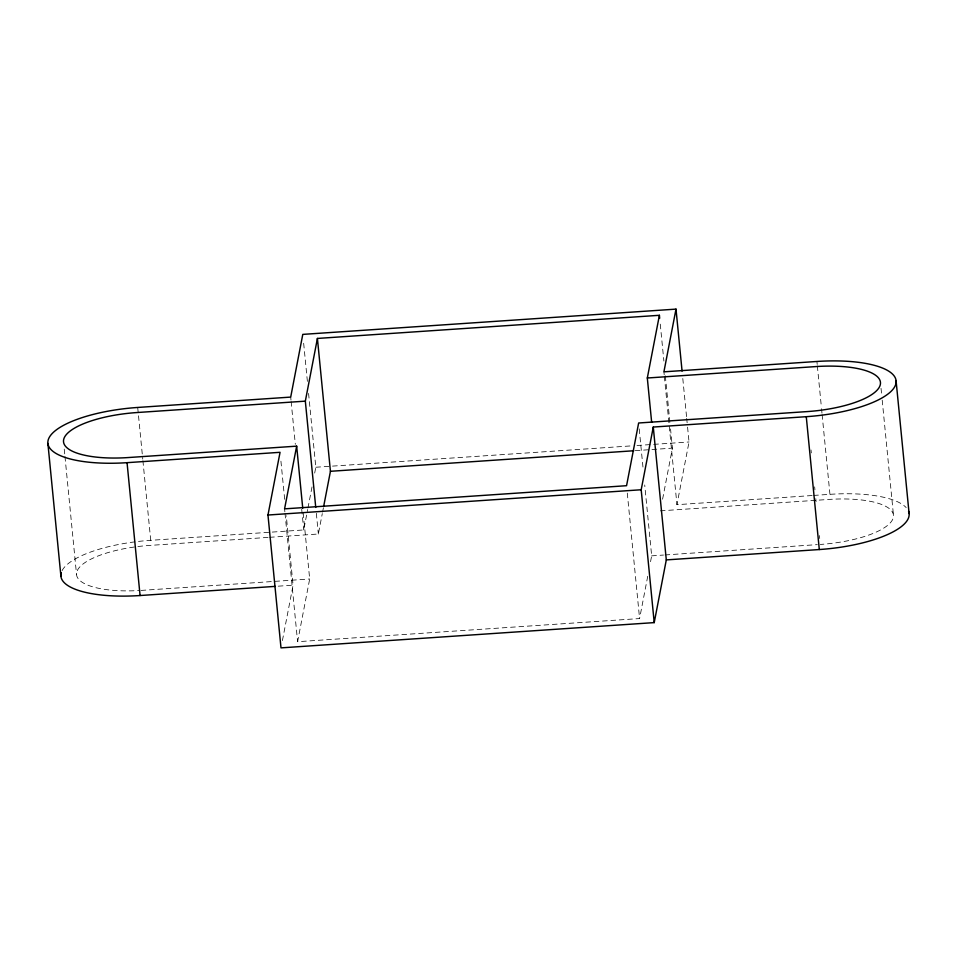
<?xml version="1.0" encoding="UTF-8"?>
<svg xmlns="http://www.w3.org/2000/svg" width="957" height="957" viewBox="0 0 957 957"><rect width="100%" height="100%" fill="white"/><g stroke="black" fill="none" stroke-linecap="round" stroke-linejoin="round"><path stroke-width="0.72" stroke-dasharray="4.79 3.59" d="M282.411 640.58L293.081 585.17L286.287 515.787M62.121 570.575A84.898 27.083 -5.6 0 1 150.727 540.31L303.728 529.951L307.664 509.531M307.939 508.071L312.161 486.204M314.686 473.069L315.81 467.243L308.573 393.435M647.733 576.27L639.587 618.557L297.603 641.704L309.685 578.997L302.89 509.626M269.551 537.308L318.358 534.006L322.294 513.586M322.569 512.127L323.418 507.748M650.545 561.675L651.669 555.85L644.719 484.996M662.591 499.183L672.424 448.139L670.546 428.951M812.122 495.535L676.946 504.686L689.028 441.978L687.293 424.262M315.81 467.243L631.034 445.902M636.979 445.495L689.028 441.978M635.257 450.663L672.424 448.139M813.606 495.427L829.946 494.326A84.898 27.083 -5.6 0 1 906.183 507.617M268.068 537.403L149.735 545.418A69.179 22.071 -5.6 0 0 76.692 572.37A69.179 22.071 -5.6 0 0 139.818 590.493M660.342 510.847L828.953 499.434A69.179 22.071 -5.6 0 1 893.371 517.282A69.179 22.071 -5.6 0 1 820.281 544.437M141.074 590.421L309.685 578.997M651.669 555.85L663.5 555.048M664.983 554.952L817.326 544.629M278.236 586.174L293.081 585.17M881.038 388.327L881.612 394.236M882.198 400.134L893.479 515.273M816.919 361.471L817.206 364.426M817.35 365.897L821.405 407.227M821.549 408.711L821.979 413.137M822.123 414.608L829.946 494.326M811.022 449.957L811.309 452.912M814.646 486.862L814.933 489.817M815.795 498.669L816.094 501.624M819.419 535.573L819.706 538.528M682.796 378.505L686.564 416.881M686.707 418.353L687.138 422.791M660.27 324.148L663.883 361.052M665.33 375.814L669.96 423.054M663.919 371.83L664.206 374.785M664.349 376.257L676.946 504.686M639.216 428.903L643.271 470.234M627.278 493.082L639.587 618.557M303.656 343.252L307.412 381.628M316.336 513.335L318.358 534.006M290.701 397.095L290.988 400.05M291.131 401.521L295.33 444.335M301.706 509.28L303.728 529.951M280.927 461.178L284.696 499.554M284.576 508.861L284.863 511.804M285.007 513.287L297.603 641.704M137.7 407.455L142.76 459.121M142.904 460.592L150.727 540.31M64.239 449.108L64.825 455.006M64.968 456.489L76.548 574.571"/><path stroke-width="1.44" d="M676.001 309.123L663.919 371.83L816.919 361.471A84.898 27.083 -5.6 0 1 895.967 383.374A84.898 27.083 -5.6 0 1 806.273 416.69L653.272 427.049L666.299 559.905L654.217 622.612L280.999 647.877L267.972 515.022L280.054 452.314L127.054 462.674A84.898 27.083 -5.6 0 1 48.017 440.782A84.898 27.083 -5.6 0 1 137.7 407.455L290.701 397.095L302.783 334.388L676.001 309.123L682.078 371.125M659.684 318.25L659.397 315.296L317.413 338.443L305.331 401.15L136.719 412.563A69.179 22.071 -5.6 0 0 63.629 439.718A69.179 22.071 -5.6 0 0 128.047 457.566L296.658 446.153L284.576 508.861L626.56 485.701L638.642 422.994L807.265 411.582A69.179 22.071 -5.6 0 0 880.344 384.427A69.179 22.071 -5.6 0 0 815.926 366.579L647.315 378.003L651.657 422.288M323.693 506.289L330.44 471.299L317.413 338.443M647.315 378.003L659.397 315.296M654.217 622.612L641.19 489.757L653.272 427.049M330.44 471.299L633.761 450.759M267.972 515.022L641.19 489.757M61.284 572.621A84.898 27.083 -5.6 0 0 140.081 595.529L275.257 586.378M666.299 559.905L819.3 549.545A84.898 27.083 -5.6 0 0 908.552 511.301M896.075 380.695L909.102 513.538M806.273 416.69L819.3 549.545M305.331 401.15L315.75 507.437M296.658 446.153L302.735 508.143M127.054 462.674L140.081 595.529M47.898 443.462L60.925 576.305"/></g></svg>
